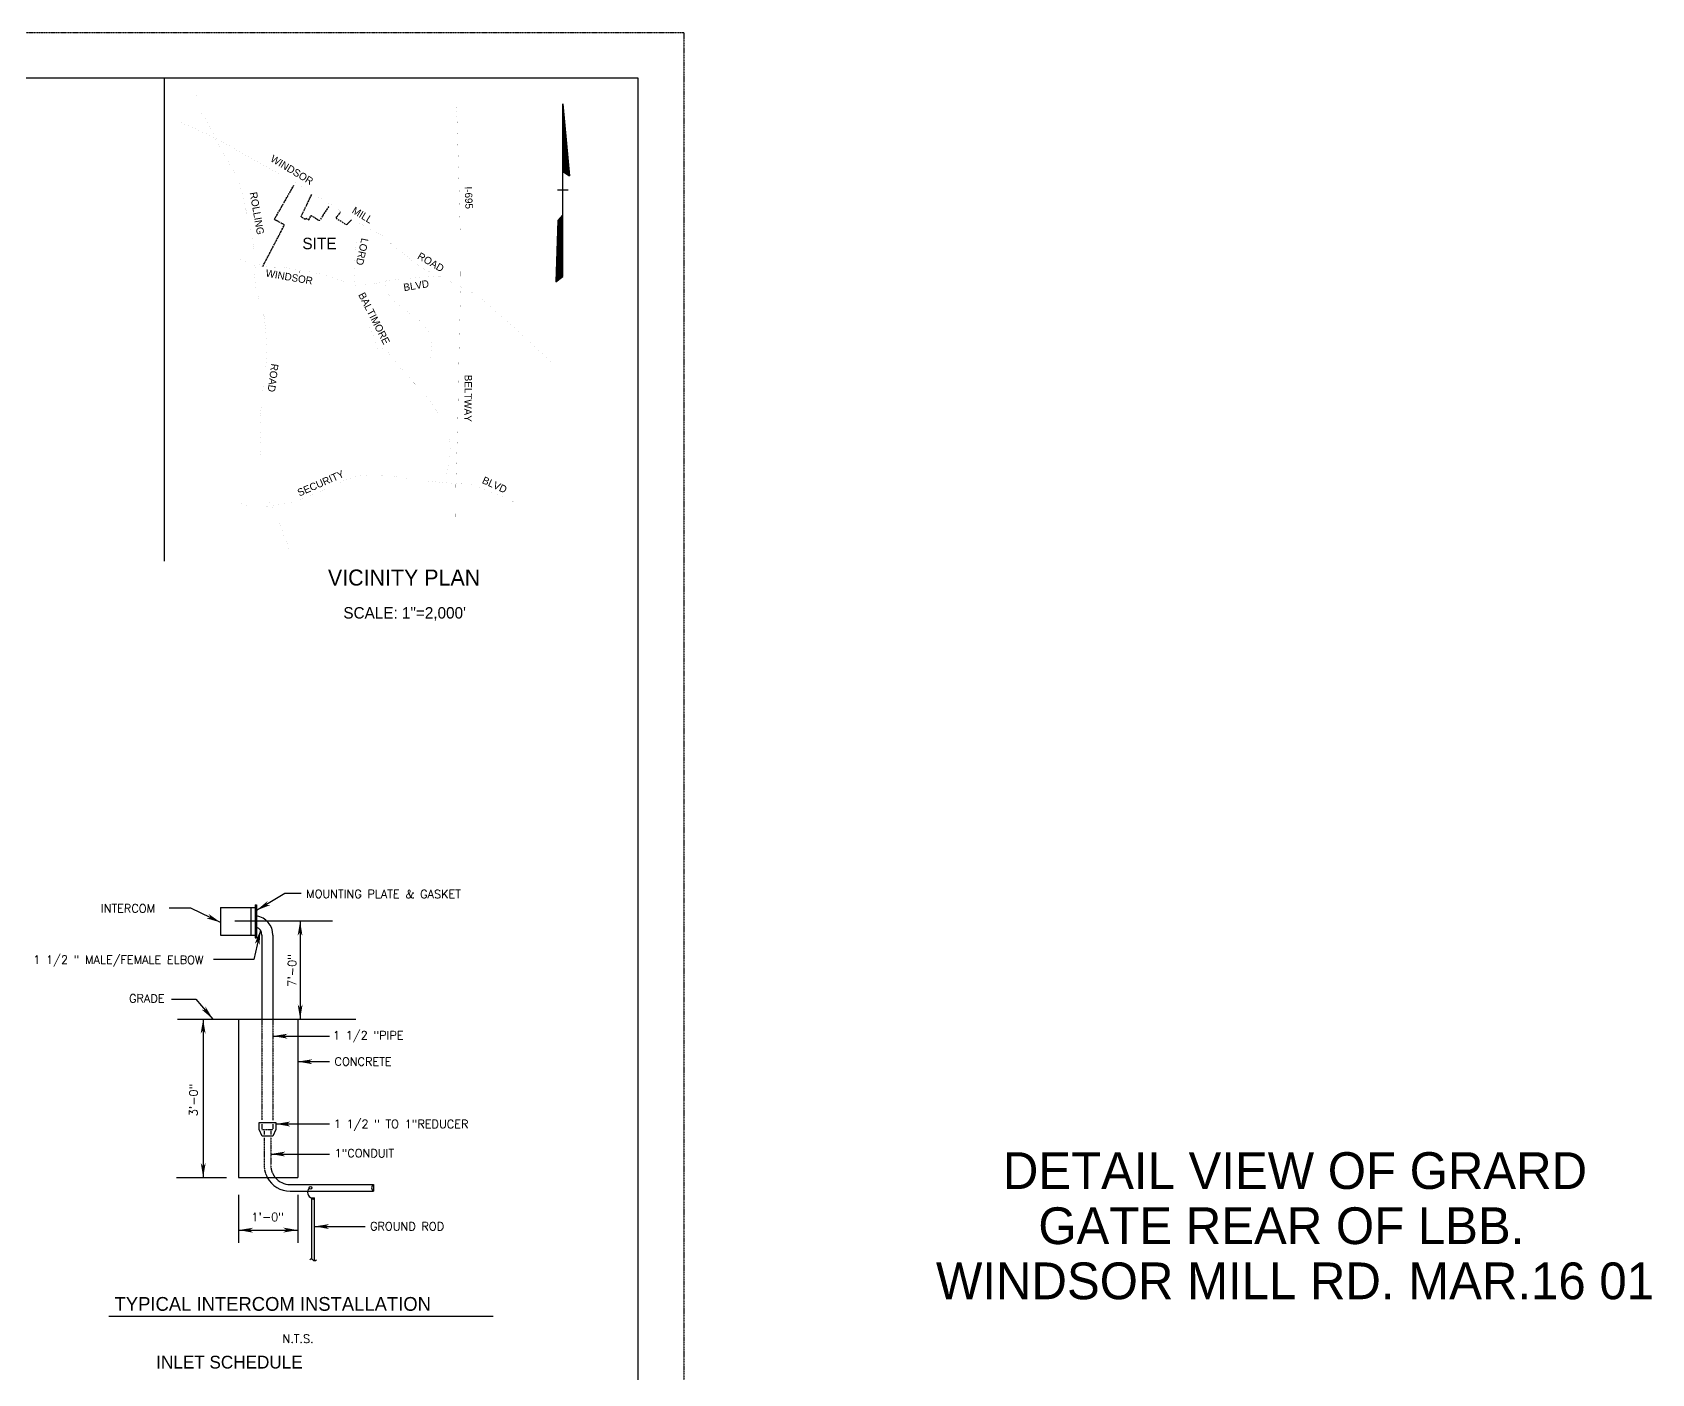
# Model space of a CAD drawing. Header units: inches. Extents: x -46627 to 16189, y -40789 to 47130.
# Drawn here: x -4964 to 16189, y -22467 to -4950 of the extents above; entities that cross this region are included whole.
import ezdxf
from ezdxf.enums import TextEntityAlignment as Align

# ---------------------------------------------------------------- set-up
doc = ezdxf.new("R2010")
doc.units = ezdxf.units.IN
doc.header["$MEASUREMENT"] = 0
doc.linetypes.add('DASHED', pattern=[0.75, 0.5, -0.25])
doc.linetypes.add('PHANTOM2', pattern=[31.25, 15.625, -3.125, 3.125, -3.125, 3.125, -3.125])
for name, color, linetype in [('26', 7, 'CONTINUOUS'), ('4', 7, 'CONTINUOUS'), ('55', 7, 'CONTINUOUS'), ('58', 7, 'CONTINUOUS'), ('59', 7, 'CONTINUOUS')]:
    doc.layers.add(name, color=color, linetype=linetype)
doc.styles.add('ROMANS', font='ROMANS', dxfattribs={"height": 0.2})
doc.styles.add('txt', font='TXT', dxfattribs={"height": 0.2})

# ---------------------------------------------------------------- blocks, each defined once
blk = doc.blocks.new('ARS')
at = {"layer": '26', "color": 3, "linetype": 'Continuous'}
blk.add_solid([(0, 0), (-0.5292, 0.091), (-0.533, -0.0869), (-0.3952, 0.0009)], dxfattribs=at)

msp = doc.modelspace()

# ---------------------------------------------------------------- linework, layer by layer
at = {"layer": '55', "color": 7, "linetype": 'DASHED'}
for p, q in [((-46627.2896, -4949.6663), (3547.4056, -4949.6663)), ((3547.4056, -4949.6663), (3547.4056, -40788.7463))]:
    msp.add_line(p, q, dxfattribs=at)
at = {"layer": '55', "color": 7, "linetype": 'Continuous'}
for p, q in [((-3238.1252, -11854.6595), (-3238.1252, -5546.9843)), ((1967.0704, -5884.2359), (2053.084, -6823.2191)), ((1967.0704, -8139.7079), (1967.0704, -5884.2359)), ((2048.3056, -6814.8575), (1969.4596, -5953.5251)), ((1969.4596, -5953.5251), (1971.8488, -6764.6819)), ((2041.138, -6810.0791), (1974.238, -6049.0955)), ((1974.238, -6049.0955), (1977.8224, -6761.0987)), ((2032.7752, -6796.9379), (1980.2116, -6172.1435)), ((1980.2116, -6172.1435), (1982.6008, -6756.3203)), ((2024.4124, -6783.7967), (1984.99, -6286.8287)), ((1984.99, -6286.8287), (1988.5732, -6750.3467)), ((2018.44, -6769.4615), (1990.9624, -6434.9627)), ((1990.9624, -6434.9627), (1995.742, -6745.5683)), ((1967.0704, -6767.0711), (2053.084, -6823.2191)), ((1971.8488, -6764.6819), (2041.138, -6810.0791)), ((1977.8224, -6761.0987), (2032.7752, -6796.9379)), ((1982.6008, -6756.3203), (2024.4124, -6783.7967)), ((1988.5732, -6750.3467), (2018.44, -6769.4615)), ((1995.742, -6745.5683), (2008.882, -6753.9311)), ((2008.882, -6753.9311), (1998.1312, -6583.0979)), ((1998.1312, -6583.0979), (2002.9096, -6738.4007)), ((2036.3596, -7011.9719), (1896.5872, -7011.9719)), ((1967.0704, -7333.3295), (1900.1704, -7408.5911)), ((1962.292, -7345.2755), (1904.9488, -7410.9803)), ((1957.5136, -7361.9999), (1910.9224, -7412.1743)), ((1950.3448, -7382.3087), (1916.896, -7414.5647)), ((1949.1508, -8133.7343), (1950.3448, -7382.3087)), ((1956.3184, -8136.1235), (1957.5136, -7361.9999)), ((1961.0968, -8136.1235), (1962.292, -7345.2755)), ((1900.1704, -7408.5911), (1872.694, -8207.8019)), ((1904.9488, -7410.9803), (1878.6676, -8195.8559)), ((1910.9224, -7412.1743), (1884.64, -8180.3255)), ((1916.896, -7414.5647), (1895.392, -8163.6011)), ((1922.8684, -7415.7587), (1902.5596, -8148.0707)), ((1930.036, -7424.1215), (1907.338, -8136.1235)), ((1933.6204, -7444.4303), (1916.896, -8121.7883)), ((1943.1772, -7403.8127), (1922.8684, -7415.7587)), ((1925.2576, -8124.1775), (1933.6204, -7444.4303)), ((1937.2048, -7418.1479), (1930.036, -7424.1215)), ((1933.6204, -8127.7619), (1937.2048, -7418.1479)), ((1939.594, -8130.1511), (1943.1772, -7403.8127)), ((1872.694, -8207.8019), (1967.0704, -8139.7079)), ((1878.6676, -8195.8559), (1956.3184, -8136.1235)), ((1884.64, -8180.3255), (1949.1508, -8133.7343)), ((1895.392, -8163.6011), (1939.594, -8130.1511)), ((1902.5596, -8148.0707), (1933.6204, -8127.7619)), ((1907.338, -8136.1235), (1925.2576, -8124.1775))]:
    msp.add_line(p, q, dxfattribs=at)
at = {"layer": '55', "color": 7, "linetype": 'PHANTOM2'}
for p, q in [((-1801.6676, -7392.5207), (-1546.4564, -6944.9807)), ((-1454.6228, -7358.7287), (-1321.4132, -7081.3175)), ((-1320.1148, -7078.6127), (-1314.818, -7067.5823)), ((-1671.7592, -7463.6399), (-1801.0868, -7394.5307)), ((-1398.6788, -7392.1235), (-1453.9664, -7360.8203)), ((-1390.0232, -7377.1835), (-1396.7372, -7391.5043)), ((-1353.2192, -7399.9943), (-1388.1404, -7376.6591)), ((-1351.328, -7399.4735), (-1323.1868, -7340.3243)), ((-1321.2752, -7339.7711), (-1265.7848, -7374.8735)), ((-1263.284, -7376.5307), (-1216.4444, -7409.0123)), ((-1175.7404, -7350.0095), (-1214.3852, -7408.6151)), ((-1096.0244, -7229.1179), (-1174.0892, -7347.5051)), ((-1093.1648, -7224.7811), (-1094.3732, -7226.6135)), ((-995.8148, -7372.5083), (-940.9472, -7300.8371)), ((-995.4704, -7374.5183), (-862.646, -7461.0779)), ((-939.1232, -7298.4551), (-936.6596, -7295.2379)), ((-860.3096, -7460.8547), (-795.0332, -7397.8727)), ((-1952.9216, -8005.1939), (-1715.9192, -7551.4295)), ((-1714.5308, -7548.7703), (-1671.1304, -7465.6775)), ((-1996.1876, -7984.3487), (-1995.3788, -7984.7699))]:
    msp.add_line(p, q, dxfattribs=at)
at = {"layer": '55', "color": 7, "linetype": 'Continuous'}
msp.add_lwpolyline([(-46029.9716, -5557.7363), (-46029.9716, -40191.4283), (2950.0876, -40191.4283), (2950.0876, -5546.9843), (-46029.9716, -5546.9843)], dxfattribs=at)
for points, const_width in [([(2950.0876, -5546.9843), (2950.0876, -11854.6595), (-3238.1252, -11854.6595)], 0.24), ([(-2265.788, -6876.2267), (-2568.1736, -6351.9515), (-2634.3392, -6201.1631), (-2702.5436, -6084.4871), (-2791.9568, -5954.6807), (-2812.4252, -5853.0035), (-2816.1236, -5752.2143)], 0.24), ([(569.7316, -5899.5743), (584.17, -6082.7819), (607.54, -6868.6871), (624.97, -7537.5359), (630.22, -8286.1331), (608.6068, -9192.8939), (591.976, -10103.5931), (568.4344, -10834.9439), (561.5548, -11439.4499)], 0.48), ([(-2266.5248, -6502.6103), (-2578.9808, -6326.4023), (-2993.4908, -6138.6203), (-3044.9408, -6115.2239)], 0.36), ([(1837.6168, -9273.4115), (1824.2368, -9261.6959), (1271.554, -8754.7019), (925.9816, -8449.8983), (849.9256, -8392.0655), (795.0424, -8351.2883), (739.8064, -8324.4791), (186.178, -8056.3595), (110.9128, -8017.6079), (43.5856, -7966.3499), (-63.4484, -7877.2379), (-164.3576, -7797.1763), (-277.8056, -7710.4451), (-352.0784, -7632.3263), (-442.1996, -7577.9507), (-564.0044, -7520.2355), (-669.0116, -7451.5067), (-802.9712, -7371.8819), (-992.8916, -7243.8263), (-1246.8728, -7086.1991), (-1399.592, -6994.6631), (-1542.1844, -6904.6547), (-2266.5248, -6502.6103)], 0.24), ([(-2265.788, -6876.2267), (-2177.4908, -7254.5927), (-2123.1884, -7469.4479), (-2078.7056, -7720.9055), (-2052.8744, -7905.8147), (-2042.5148, -7998.8399), (-2062.838, -8149.5443), (-2044.6784, -8285.9723), (-1998.368, -8465.0435), (-1934.6636, -8659.8035), (-1916.3888, -8841.9803), (-1904.612, -8954.7431), (-1898.1176, -9078.0959), (-1904.612, -9194.9567), (-1914.2456, -9310.9367), (-1941.2396, -9474.1811), (-1959.8684, -9708.7967), (-1984.6544, -9935.6339), (-1975.3964, -10122.6659), (-1991.132, -10343.3771), (-1975.994, -10498.7891), (-1978.2296, -10688.0723), (-1948.8656, -10833.6779), (-1908.7328, -10955.4107), (-1860.2552, -11098.9571), (-1803.5168, -11217.2963), (-1729.7696, -11366.5631), (-1682.7536, -11517.6971), (-1623.9884, -11656.4195), (-1599.5192, -11735.6939)], 0.24), ([(-678.254, -7465.2515), (-732.7604, -7711.6703), (-764.3768, -7957.3955), (-750.6284, -8218.2431), (-751.0496, -8385.9695), (-659.8556, -8599.2143), (-565.4168, -8784.5843), (-495.9272, -8951.5331), (-444.9092, -9095.1431), (-359.312, -9076.9727), (-105.4628, -9390.8975), (-0.3716, -9506.6459), (165.6652, -9674.7611), (294.6484, -9850.8371), (383.6992, -9997.9487), (469.666, -10166.5847), (496.0732, -10328.6351), (486.4624, -10558.3955), (442.2232, -10750.4315), (445.2196, -10833.1055), (639.3256, -10845.6287), (743.4604, -10848.2567), (838.3204, -10865.8991), (988.7572, -10947.2111), (1205.3896, -11023.8395), (1363.5412, -11101.5347)], 0.24), ([(344.3752, -8132.9735), (-70.6604, -8162.9723), (-246.5828, -8185.2179), (-340.8464, -8194.2755), (-467.402, -8224.1207), (-586.0832, -8243.9987), (-694.3472, -8253.9731), (-792.0356, -8247.6959), (-932.8256, -8186.9591), (-1096.5704, -8129.4563), (-1279.7804, -8087.9807), (-1430.2928, -8060.0375), (-1579.5356, -8032.1267), (-1694.81, -8017.7807), (-1863.7436, -8014.7879), (-1967.7488, -8007.0803), (-2041.4048, -8005.2215), (-2277.6836, -7901.4119)], 0.24), ([(-351.6692, -8196.8279), (-343.2824, -8290.7903), (-312.0908, -8364.0095), (-269.6624, -8445.1367), (-171.1004, -8517.5147), (56.0512, -8680.8191), (147.8476, -8769.5459), (237.3472, -8898.8783), (253.0504, -9082.2611), (229.6108, -9255.7607), (191.1676, -9369.1571), (140.956, -9445.4051), (48.7576, -9556.3895)], 0.24), ([(445.2196, -10833.1055), (153.6484, -10805.4143), (-66.902, -10783.3283), (-298.2416, -10735.5551), (-526.7972, -10728.5159), (-698.5904, -10738.1591), (-825.338, -10775.6231), (-1042.52, -10871.8007), (-1262.21, -10966.6451), (-1528.1624, -11081.9231), (-1738.6304, -11113.4627), (-1865.1224, -11140.7687), (-2002.4672, -11144.9267), (-2171.0468, -11127.9647), (-2270.57, -11093.6843)], 0.24)]:
    msp.add_lwpolyline(points, dxfattribs=dict(at, const_width=const_width))
at = {"layer": '55', "color": 7, "linetype": 'PHANTOM2'}
msp.add_arc((-1595.1754, -10498.3053), 2421.0015, 87.04068611, 87.112225, dxfattribs=at)
at = {"layer": '58', "color": 7, "linetype": 'Continuous'}
for p, q in [((-1667.9228, -16197.0791, 0.0024), (-2036.9864, -16417.1831, 0.0024)), ((-1453.0928, -16197.0791, 0.0024), (-1667.9228, -16197.0791, 0.0024)), ((-2894.6012, -16386.3443, 0.0024), (-3178.1768, -16386.3443, 0.0024)), ((-2504.9864, -16574.7215, 0.0024), (-2894.6012, -16386.3443, 0.0024)), ((-2504.9864, -16378.4015, 0.0024), (-2054.9864, -16378.4015, 0.0024)), ((-2504.9864, -16378.4015, 0.0024), (-2504.9864, -16738.4015, 0.0024)), ((-2108.9864, -16378.4015, 0.0024), (-2108.9864, -16738.4015, 0.0024)), ((-2054.9864, -16342.4015, 0.0024), (-2036.9864, -16342.4015, 0.0024)), ((-2054.9864, -16342.4015, 0.0024), (-2054.9864, -16774.4015, 0.0024)), ((-2036.9864, -16342.4015, 0.0024), (-2036.9864, -16774.4015, 0.0024)), ((-1041.5228, -16558.4015, 0.0024), (-2320.4732, -16558.4015, 0.0024)), ((-1985.924, -16674.4919, 0.0024), (-2068.7864, -17057.3687, 0.0024)), ((-1466.3624, -16558.4015, 0.0024), (-1466.3624, -17836.4015, 0.0024)), ((-2504.9864, -16738.4015, 0.0024), (-2054.9864, -16738.4015, 0.0024)), ((-2054.9864, -16774.4015, 0.0024), (-2036.9864, -16774.4015, 0.0024)), ((-1964.9864, -16738.4039, 0.0024), (-1964.9864, -17836.4015, 0.0024)), ((-1820.9864, -16738.3943, 0.0024), (-1820.9864, -17836.4015, 0.0024)), ((-2068.7864, -17057.3687, 0.0024), (-2599.7504, -17057.3687, 0.0024)), ((-3144.3344, -17577.1343, 0.0024), (-2827.4696, -17577.1343, 0.0024)), ((-2827.4696, -17577.1343, 0.0024), (-2605.1192, -17836.4015, 0.0024)), ((-3069.5252, -17836.4015, 0.0024), (-737.942, -17836.4015, 0.0024)), ((-2732.8736, -17836.4015, 0.0024), (-2732.8736, -19906.4015, 0.0024)), ((-2270.9864, -17836.4015, 0.0024), (-2270.9864, -19906.4015, 0.0024)), ((-1496.9864, -17836.4015, 0.0024), (-1496.9864, -19906.4015, 0.0024)), ((-1820.9864, -18058.8959, 0.0024), (-1080.5504, -18058.8959, 0.0024)), ((-1496.9864, -18392.3399, 0.0024), (-1080.5504, -18392.3399, 0.0024)), ((-1784.9864, -19206.3335, 0.0024), (-1080.5504, -19206.3335, 0.0024)), ((-1849.7864, -19598.6183, 0.0024), (-1080.5504, -19598.6183, 0.0024)), ((-3080.9864, -19906.4015, 0.0024), (-2428.028, -19906.4015, 0.0024)), ((-2270.9864, -19906.4015, 0.0024), (-1496.9864, -19906.4015, 0.0024)), ((-1597.7864, -19996.4015, 0.0024), (-506.9864, -19996.4015, 0.0024)), ((-1597.7864, -20082.8015, 0.0024), (-506.9864, -20082.8015, 0.0024)), ((-506.9864, -19996.4015, 0.0024), (-506.9864, -20082.8015, 0.0024)), ((-2270.9864, -20131.9643, 0.0024), (-2270.9864, -20759.6243, 0.0024)), ((-1496.9864, -20131.9643, 0.0024), (-1496.9864, -20759.6243, 0.0024)), ((-1313.3264, -20972.5487, 0.0024), (-1313.3264, -20170.9799, 0.0024)), ((-1313.3264, -20170.9799, 0.0024), (-1277.3264, -20170.9799, 0.0024)), ((-1277.3264, -20995.9703, 0.0024), (-1277.3264, -20170.9799, 0.0024)), ((-2270.9864, -20592.9023, 0.0024), (-1496.9864, -20592.9023, 0.0024)), ((-1277.3264, -20544.9359, 0.0024), (-614.7248, -20544.9359, 0.0024)), ((-3964.4528, -21714.7295, 0.0024), (1053.976, -21714.7295, 0.0024))]:
    msp.add_line(p, q, dxfattribs=at)
at = {"layer": '58', "color": 7, "linetype": 'DASHED'}
for p, q in [((-1964.9864, -17836.4015, 0.0024), (-1964.9864, -19153.3367, 0.0024)), ((-1820.9864, -17836.4015, 0.0024), (-1820.9864, -19155.9575, 0.0024)), ((-1964.9864, -19208.3639, 0.0024), (-1964.9864, -19276.4015, 0.0024)), ((-1820.9864, -19208.3639, 0.0024), (-1820.9864, -19276.4015, 0.0024)), ((-1964.9864, -19276.4015, 0.0024), (-1820.9864, -19276.4015, 0.0024)), ((-1936.1864, -19294.8359, 0.0024), (-1936.1864, -19344.6227, 0.0024)), ((-1936.1864, -19386.5483, 0.0024), (-1936.1864, -19744.4015, 0.0024)), ((-1849.7864, -19294.8359, 0.0024), (-1849.7864, -19344.6227, 0.0024)), ((-1849.7864, -19383.9275, 0.0024), (-1849.7864, -19744.4015, 0.0024))]:
    msp.add_line(p, q, dxfattribs=at)
at = {"layer": '58', "color": 7, "linetype": 'Continuous', "elevation": 0.0024}
msp.add_lwpolyline([(-2000.9864, -19186.4015), (-1784.9864, -19186.4015), (-1784.9864, -19276.4015), (-1822.0928, -19366.4015), (-1963.8788, -19366.4015), (-2000.9864, -19276.4015), (-2000.9864, -19186.4015)], close=True, dxfattribs=at)
msp.add_lwpolyline([(-1254.8406, -20982.1197, -0.5832802063), (-1296.9307, -20985.1572, 0.4678212587), (-1340.7892, -20978.6777)], format="xyb", dxfattribs=at)
at = {"layer": '58', "color": 7, "linetype": 'Continuous'}
msp.add_circle((-1331.5892, -20040.1211, 0.0024), 18, dxfattribs=at)
for centre, radius, start, end in [((-2072.9858, -16738.4009, 0.0024), 252, 0.00155833, 81.78678889), ((-2072.9858, -16738.4009, 0.0024), 108, 359.99844167, 70.52878056), ((-1597.7858, -19744.4009, 0.0024), 338.4, 208.60205833, 270), ((-1597.7858, -19744.4009, 0.0024), 252, 220.0052, 270), ((-1285.3987, -20098.7078, 0.0024), 83.3852, 139.68608336, 250.43206391), ((-481.3974, -20039.2665, 0.0024), 50.4976, 121.91163057, 239.55410279), ((-1295.3387, -20168.7785, 0.0024), 18.1218, 186.97551393, 353.69875004)]:
    msp.add_arc(centre, radius, start, end, dxfattribs=at)
at = {"layer": '58', "color": 7, "linetype": 'DASHED'}
for radius, end in [(338.4, 208.60205833), (252, 220.0052)]:
    msp.add_arc((-1597.7858, -19744.4009, 0.0024), radius, 180, end, dxfattribs=at)

# ---------------------------------------------------------------- block references
at = {"layer": '58', "color": 7, "linetype": 'Continuous', "zscale": 18}
for p, xscale, yscale, rotation in [((-2504.9864, -16574.7215, 0.0024), 360.000013133098, 360.000013133098, 334.1964472293263), ((-2036.9864, -16417.1831, 0.0024), 359.9999649335934, 359.9999649335934, 210.8112540597187), ((-1985.924, -16674.4919, 0.0024), 360.0000203088924, 360.0000203088924, 77.78823838034094), ((-1466.3624, -16558.4015, 0.0024), 360, 360, 90), ((-2605.1192, -17836.4015, 0.0024), 359.9999829420674, 359.9999829420674, 310.6168146502809), ((-1466.3624, -17836.4015, 0.0024), 360, 360, 270), ((-2732.8736, -17836.4015, 0.0024), 360, 360, 90), ((-1820.9864, -18058.8959, 0.0024), 360, 360, 180), ((-1496.9864, -18392.3399, 0.0024), 360, 360, 180), ((-1784.9864, -19206.3335, 0.0024), 360, 360, 180), ((-1849.7864, -19598.6183, 0.0024), 360, 360, 180), ((-2732.8736, -19906.4015, 0.0024), 360, 360, 270), ((-1277.3264, -20544.9359, 0.0024), 360, 360, 180), ((-2270.9864, -20592.9023, 0.0024), 360, 360, 180)]:
    msp.add_blockref('ARS', p, dxfattribs=dict(at, xscale=xscale, yscale=yscale, rotation=rotation))
at = {"layer": '58', "color": 7, "linetype": 'Continuous', "xscale": 360, "yscale": 360, "zscale": 18}
msp.add_blockref('ARS', (-1496.9864, -20592.9023, 0.0024), dxfattribs=at)

# ---------------------------------------------------------------- texts
at = {"layer": '4', "color": 1, "linetype": 'Continuous', "style": 'txt'}
for s, p in [('DETAIL VIEW OF GRARD', (11530.2652, -19815.0635, -0.0072)), ('GATE REAR OF LBB.  ', (11530.2652, -20535.0635, -0.0072)), ('WINDSOR MILL RD. MAR.16 01', (11530.2652, -21255.0635, -0.0072))]:
    msp.add_text(s, height=480, dxfattribs=at).set_placement(p, align=Align.MIDDLE)
at = {"layer": '55', "color": 7, "linetype": 'Continuous', "style": 'txt'}
for s, rotation, p in [('WINDSOR', 328.94173802, (-1863.4004, -6626.5763)), ('I-695', 271.97572214, (683.3968, -6964.6883)), ('ROLLING', 279.88636944, (-2124.9512, -7043.3255)), ('MILL ', 328.79166507, (-798.9188, -7302.8003)), ('LORD', 257.90056877, (-664.1, -7630.3247)), ('ROAD', 329.99148323, (56.6452, -7899.4691)), ('WINDSOR', 350.2762098, (-1921.622, -8138.9867)), ('BLVD', 9.28968434, (-107.6576, -8329.6319)), ('BALTIMORE', 296.989424, (-709.5632, -8376.9335)), ('ROAD', 262.74396537, (-1843.5044, -9271.8071)), ('BELTWAY', 269.46929348, (683.3968, -9420.9743)), ('SECURITY', 23.7411133, (-1475.4116, -11012.0915)), ('BLVD', 335.56462169, (902.2624, -10833.0911))]:
    msp.add_text(s, height=96, rotation=rotation, dxfattribs=at).set_placement(p)
msp.add_text('SITE', height=150, dxfattribs=at).set_placement((-1213.8404, -7781.8103), align=Align.CENTER)
for s, height, width, p in [('VICINITY PLAN', 209.0604, 1.000287, (-108.404, -12174.0575)), ('SCALE: 1"=2,000\'', 149.3292, 0.999437, (-100.364, -12605.3207))]:
    msp.add_text(s, height=height, dxfattribs=dict(at, width=width)).set_placement(p, align=Align.CENTER)
at = {"layer": '58', "color": 7, "linetype": 'Continuous', "style": 'ROMANS'}
for s, rotation, p in [('MOUNTING PLATE & GASKET ', 359.89988057, (-1387.7705, -16146.7968, 0.0024)), ('INTERCOM', 359.89988057, (-4068.8477, -16336.0608, 0.0024)), ('1 1/2 " MALE/FEMALE ELBOW', 359.89988057, (-4951.1993, -17005.536, 0.0024)), ('7\'-0"', 89.89988056, (-1625.5614, -17414.6935, 0.0024)), ('GRADE', 359.89988057, (-3700.7189, -17512.9212, 0.0024)), ('1 1/2 "PIPE', 359.89988057, (-1036.1801, -17993.4708, 0.0024)), ('CONCRETE', 359.89988057, (-1016.5877, -18336.7224, 0.0024)), ('3\'-0"', 89.89988056, (-2913.7458, -19106.4271, 0.0024)), ('1 1/2 " TO 1"REDUCER ', 359.89988057, (-1026.3833, -19150.7184, 0.0024)), ('1"CONDUIT ', 359.89988057, (-1016.5841, -19533.1968, 0.0024)), ('1\'-0"', 359.89988057, (-2103.9521, -20366.8032, 0.0024)), ('GROUND ROD ', 359.89988057, (-552.5513, -20488.116, 0.0024)), ('N.T.S.', 359.89988057, (-1696.8449, -21956.754, 0.0024))]:
    msp.add_text(s, height=108, rotation=rotation, dxfattribs=at).set_placement(p, align=Align.TOP_LEFT)
at = {"layer": '58', "color": 7, "linetype": 'Continuous', "style": 'txt'}
msp.add_text('TYPICAL INTERCOM INSTALLATION ', height=180, dxfattribs=at).set_placement((-3890.0648, -21646.4111, 0.0024))
at = {"layer": '59', "color": 7, "linetype": 'Continuous', "style": 'txt', "width": 0.999354}
msp.add_text('INLET SCHEDULE', height=167.2488, dxfattribs=at).set_placement((-2389.568, -22400.5187), align=Align.CENTER)

doc.saveas('drawing.dxf')
